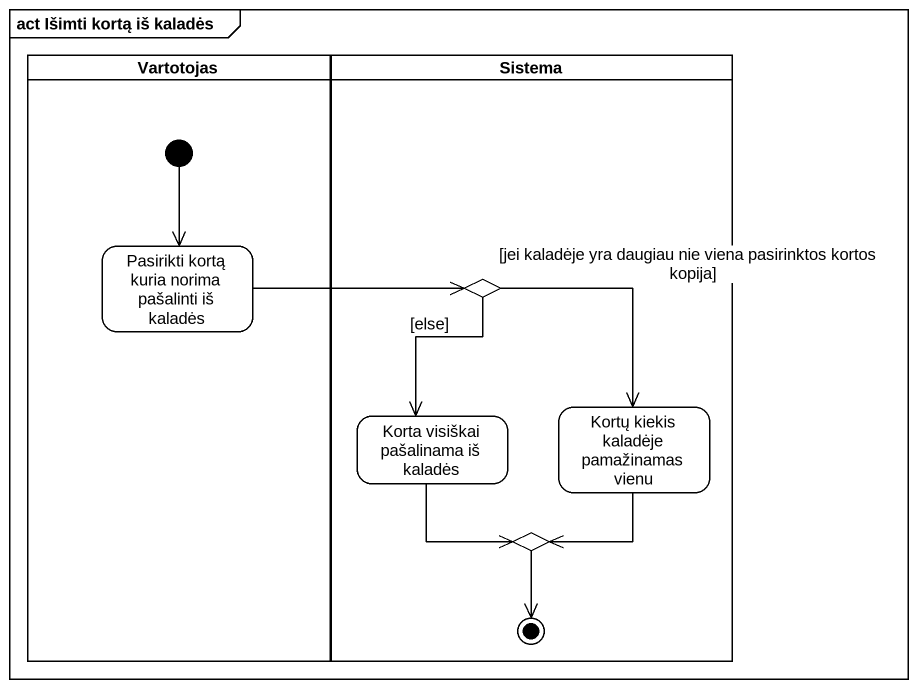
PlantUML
@startuml
mainframe act Išimti kortą iš kaladės
hide empty description
state Vartotojas <<partition>> {
  state "Pasirikti kortą kuria norima pašalinti iš kaladės" as Pasirikti_kortą_kuria
  [*] --> Pasirikti_kortą_kuria
}
state Sistema <<partition>> {
  state choice1 <<choice>>
  state "Korta visiškai pašalinama iš kaladės" as Korta_visiškai_pašalinama
  state "Kortų kiekis kaladėje pamažinamas vienu" as Kortų_kiekis_kaladėje
  state choice2 <<choice>>
  choice2 --> [*]
}
Pasirikti_kortą_kuria -right-> choice1
choice1 --> Korta_visiškai_pašalinama : [else]
choice1 --> Kortų_kiekis_kaladėje : [jei kaladėje yra daugiau nie viena pasirinktos kortos kopija]
Korta_visiškai_pašalinama --> choice2
Kortų_kiekis_kaladėje --> choice2
@enduml
